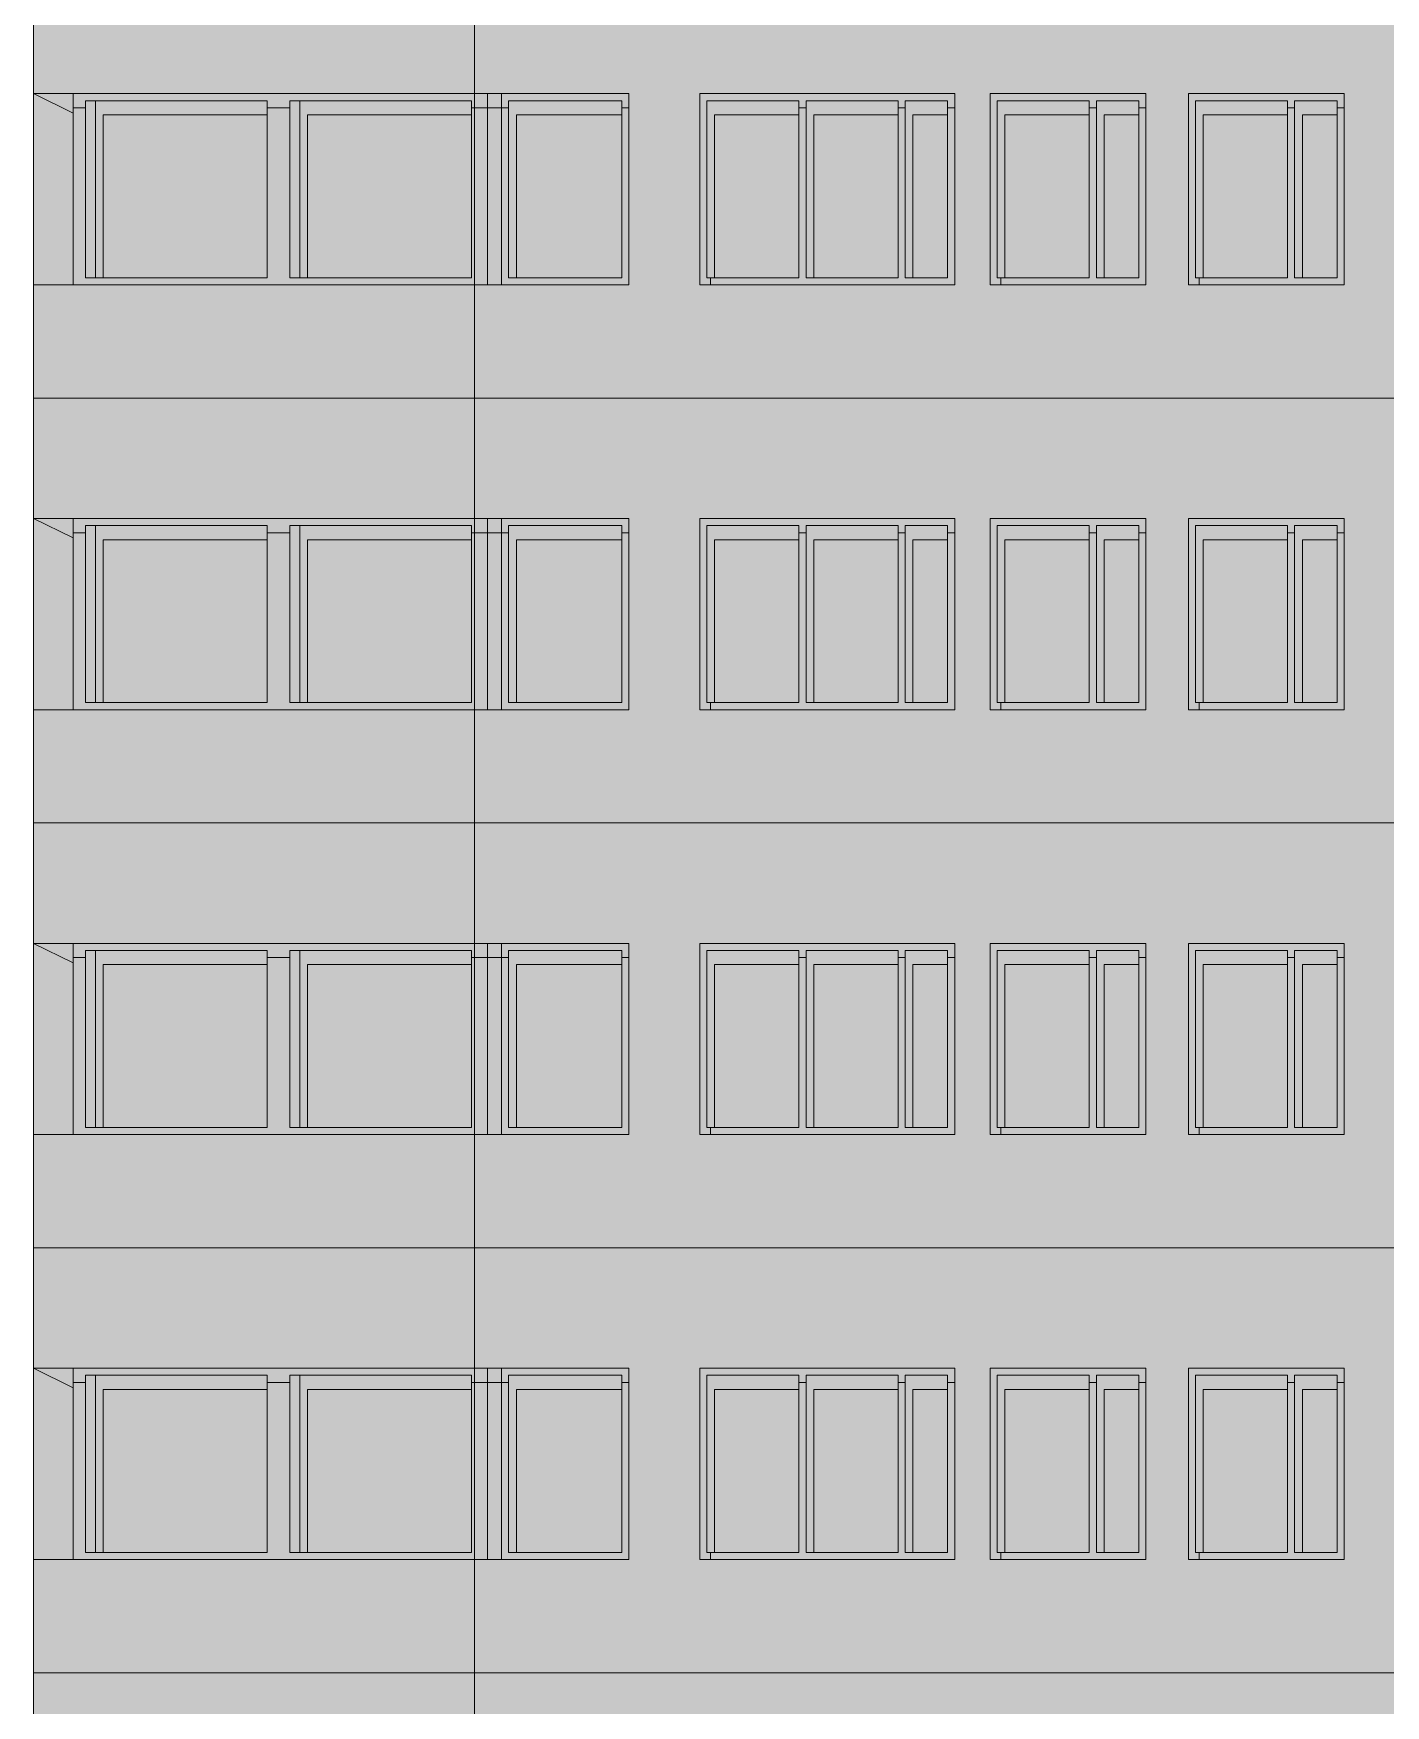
# Model space of a CAD drawing. Header units: millimetres. Extents: x 145836 to 266027, y 108786 to 206069.
# Drawn here: x 154510 to 159283, y 187283 to 193187 of the extents above; entities that cross this region are included whole.
import ezdxf

# ---------------------------------------------------------------- set-up
doc = ezdxf.new("R2010")
doc.units = ezdxf.units.MM
doc.layers.get('0').update_dxf_attribs({"color": 250})
doc.layers.add('hatch1', color=7, linetype='Continuous')

msp = doc.modelspace()

# ---------------------------------------------------------------- hatches: boundary and pattern name
at = {"lineweight": 13, "true_color": 0x787878}
for points in [[(154649.6, 192974), (154509.6, 192974), (154509.6, 192299), (154649.6, 192299)], [(154649.6, 191474), (154509.6, 191474), (154509.6, 190799), (154649.6, 190799)], [(154649.6, 189974), (154509.6, 189974), (154509.6, 189299), (154649.6, 189299)], [(154649.6, 188474), (154509.6, 188474), (154509.6, 187799), (154649.6, 187799)]]:
    msp.add_hatch(color=8, dxfattribs=at).paths.add_polyline_path(points)
at = {"lineweight": 13, "true_color": 0x5c5c5c}
for points in [[(154649.6, 192974), (154509.6, 192974), (154649.6, 192905.3)], [(154649.6, 191474), (154509.6, 191474), (154649.6, 191405.3)], [(154649.6, 189974), (154509.6, 189974), (154649.6, 189905.3)], [(154649.6, 188474), (154509.6, 188474), (154649.6, 188405.3)]]:
    msp.add_hatch(color=251, dxfattribs=at).paths.add_polyline_path(points)
at = {"lineweight": 13}
for color, points in [(253, [(154693.5, 192949), (155335.1, 192949), (155335.1, 192924), (155414.4, 192924), (155414.4, 192949), (156056, 192949), (156056, 192924), (156113, 192924), (156113, 192974), (154649.6, 192974), (154649.6, 192924), (154693.5, 192924)]), (255, [(154649.6, 192299), (156113, 192299), (156113, 192924), (156056, 192924), (156056, 192324), (155414.4, 192324), (155414.4, 192924), (155335.1, 192924), (155335.1, 192324), (154693.5, 192324), (154693.5, 192924), (154649.6, 192924)]), (253, [(154693.5, 191449), (155335.1, 191449), (155335.1, 191424), (155414.4, 191424), (155414.4, 191449), (156056, 191449), (156056, 191424), (156113, 191424), (156113, 191474), (154649.6, 191474), (154649.6, 191424), (154693.5, 191424)]), (255, [(154649.6, 190799), (156113, 190799), (156113, 191424), (156056, 191424), (156056, 190824), (155414.4, 190824), (155414.4, 191424), (155335.1, 191424), (155335.1, 190824), (154693.5, 190824), (154693.5, 191424), (154649.6, 191424)]), (253, [(154693.5, 189949), (155335.1, 189949), (155335.1, 189924), (155414.4, 189924), (155414.4, 189949), (156056, 189949), (156056, 189924), (156113, 189924), (156113, 189974), (154649.6, 189974), (154649.6, 189924), (154693.5, 189924)]), (255, [(154649.6, 189299), (156113, 189299), (156113, 189924), (156056, 189924), (156056, 189324), (155414.4, 189324), (155414.4, 189924), (155335.1, 189924), (155335.1, 189324), (154693.5, 189324), (154693.5, 189924), (154649.6, 189924)]), (253, [(154693.5, 188449), (155335.1, 188449), (155335.1, 188424), (155414.4, 188424), (155414.4, 188449), (156056, 188449), (156056, 188424), (156113, 188424), (156113, 188474), (154649.6, 188474), (154649.6, 188424), (154693.5, 188424)]), (255, [(154649.6, 187799), (156113, 187799), (156113, 188424), (156056, 188424), (156056, 187824), (155414.4, 187824), (155414.4, 188424), (155335.1, 188424), (155335.1, 187824), (154693.5, 187824), (154693.5, 188424), (154649.6, 188424)])]:
    msp.add_hatch(color=color, dxfattribs=at).paths.add_polyline_path(points)
at = {"lineweight": 13, "true_color": 0x787878}
h = msp.add_hatch(color=8, dxfattribs=at)
h.paths.add_polyline_path([(154728.9, 192949), (154693.5, 192949), (154693.5, 192324), (154728.9, 192324)])
h.paths.add_polyline_path([(155449.7, 192949), (155414.4, 192949), (155414.4, 192324), (155449.7, 192324)])
at = {"lineweight": 13, "true_color": 0x5c6d75}
for points in [[(155335.1, 192899), (155335.1, 192949), (154728.9, 192949), (154728.9, 192324), (154756.3, 192324), (154756.3, 192899)], [(155335.1, 191399), (155335.1, 191449), (154728.9, 191449), (154728.9, 190824), (154756.3, 190824), (154756.3, 191399)], [(155335.1, 189899), (155335.1, 189949), (154728.9, 189949), (154728.9, 189324), (154756.3, 189324), (154756.3, 189899)], [(155335.1, 188399), (155335.1, 188449), (154728.9, 188449), (154728.9, 187824), (154756.3, 187824), (154756.3, 188399)]]:
    msp.add_hatch(color=147, dxfattribs=at).paths.add_polyline_path(points)
h = msp.add_hatch(color=147, dxfattribs=at)
h.paths.add_polyline_path([(156587.1, 192899), (156587.1, 192949), (156187.1, 192949), (156187.1, 192324), (156214.5, 192324), (156214.5, 192899)])
h.paths.add_polyline_path([(156056, 192899), (156056, 192949), (155449.7, 192949), (155449.7, 192324), (155477.1, 192324), (155477.1, 192899)])
at = {"lineweight": 13}
h = msp.add_hatch(color=253, dxfattribs=at)
h.paths.add_polyline_path([(156113, 192974), (156113, 192924), (156162.1, 192924), (156162.1, 192974)])
h.paths.add_polyline_path([(156187.1, 192949), (156587.1, 192949), (156587.1, 192924), (156612.1, 192924), (156612.1, 192974), (156162.1, 192974), (156162.1, 192924), (156187.1, 192924)])
h = msp.add_hatch(color=255, dxfattribs=at)
h.paths.add_polyline_path([(156187.1, 192924), (156162.1, 192924), (156162.1, 192299), (156612.1, 192299), (156612.1, 192924), (156587.1, 192924), (156587.1, 192324), (156187.1, 192324)])
h.paths.add_polyline_path([(156162.1, 192924), (156113, 192924), (156113, 192299), (156162.1, 192299)])
h = msp.add_hatch(color=253, dxfattribs=at)
h.dxf.hatch_style = 1
h.paths.add_polyline_path([(157762.1, 192974), (156862.1, 192974), (156862.1, 192299), (156899.5, 192299), (156899.5, 192324), (156887.1, 192324), (156887.1, 192949), (157212.1, 192949), (157212.1, 192924), (157237.1, 192924), (157237.1, 192949), (157562.1, 192949), (157562.1, 192924), (157587.1, 192924), (157587.1, 192949), (157737.1, 192949), (157737.1, 192924), (157762.1, 192924)])
at = {"lineweight": 13, "true_color": 0x5c6d75}
h = msp.add_hatch(color=147, dxfattribs=at)
h.dxf.hatch_style = 1
h.paths.add_polyline_path([(157212.1, 192899), (157212.1, 192949), (156887.1, 192949), (156887.1, 192324), (156914.5, 192324), (156914.5, 192899)])
h.paths.add_polyline_path([(157562.1, 192899), (157562.1, 192949), (157237.1, 192949), (157237.1, 192324), (157264.5, 192324), (157264.5, 192899)])
h.paths.add_polyline_path([(157737.1, 192899), (157737.1, 192949), (157587.1, 192949), (157587.1, 192324), (157614.5, 192324), (157614.5, 192899)])
at = {"lineweight": 13}
h = msp.add_hatch(color=255, dxfattribs=at)
h.dxf.hatch_style = 1
h.paths.add_polyline_path([(157762.1, 192924), (157737.1, 192924), (157737.1, 192324), (157587.1, 192324), (157587.1, 192924), (157562.1, 192924), (157562.1, 192324), (157237.1, 192324), (157237.1, 192924), (157212.1, 192924), (157212.1, 192324), (156899.5, 192324), (156899.5, 192299), (157762.1, 192299)])
h = msp.add_hatch(color=253, dxfattribs=at)
h.paths.add_polyline_path([(157887.1, 192299), (157924.5, 192299), (157924.5, 192324), (157912.1, 192324), (157912.1, 192949), (158237.1, 192949), (158237.1, 192924), (158262.1, 192924), (158262.1, 192949), (158412.1, 192949), (158412.1, 192924), (158437.1, 192924), (158437.1, 192974), (157887.1, 192974)])
h.paths.add_polyline_path([(158587.1, 192299), (158624.5, 192299), (158624.5, 192324), (158612.1, 192324), (158612.1, 192949), (158937.1, 192949), (158937.1, 192924), (158962.1, 192924), (158962.1, 192949), (159112.1, 192949), (159112.1, 192924), (159137.1, 192924), (159137.1, 192974), (158587.1, 192974)])
at = {"lineweight": 13, "true_color": 0x5c6d75}
h = msp.add_hatch(color=147, dxfattribs=at)
h.paths.add_polyline_path([(157912.1, 192949), (157912.1, 192324), (157939.5, 192324), (157939.5, 192899), (158237.1, 192899), (158237.1, 192949)])
h.paths.add_polyline_path([(158262.1, 192949), (158262.1, 192324), (158289.5, 192324), (158289.5, 192899), (158412.1, 192899), (158412.1, 192949)])
at = {"lineweight": 13}
h = msp.add_hatch(color=255, dxfattribs=at)
h.paths.add_polyline_path([(158412.1, 192324), (158262.1, 192324), (158262.1, 192924), (158237.1, 192924), (158237.1, 192324), (157924.5, 192324), (157924.5, 192299), (158437.1, 192299), (158437.1, 192924), (158412.1, 192924)])
h.paths.add_polyline_path([(159137.1, 192924), (159112.1, 192924), (159112.1, 192324), (158962.1, 192324), (158962.1, 192924), (158937.1, 192924), (158937.1, 192324), (158624.5, 192324), (158624.5, 192299), (159137.1, 192299)])
at = {"lineweight": 13, "true_color": 0x5c6d75}
h = msp.add_hatch(color=147, dxfattribs=at)
h.paths.add_polyline_path([(158937.1, 192899), (158937.1, 192949), (158612.1, 192949), (158612.1, 192324), (158639.5, 192324), (158639.5, 192899)])
h.paths.add_polyline_path([(159112.1, 192899), (159112.1, 192949), (158962.1, 192949), (158962.1, 192324), (158989.5, 192324), (158989.5, 192899)])
at = {"lineweight": 13, "true_color": 0x70858f}
h = msp.add_hatch(color=8, dxfattribs=at)
h.paths.add_polyline_path([(154756.3, 192899), (154756.3, 192324), (155335.1, 192324), (155335.1, 192899)])
h.paths.add_polyline_path([(155477.1, 192324), (156056, 192324), (156056, 192899), (155477.1, 192899)])
for points in [[(156587.1, 192899), (156214.5, 192899), (156214.5, 192324), (156587.1, 192324)], [(156587.1, 191399), (156214.5, 191399), (156214.5, 190824), (156587.1, 190824)], [(156587.1, 189899), (156214.5, 189899), (156214.5, 189324), (156587.1, 189324)], [(156587.1, 188399), (156214.5, 188399), (156214.5, 187824), (156587.1, 187824)]]:
    msp.add_hatch(color=8, dxfattribs=at).paths.add_polyline_path(points)
h = msp.add_hatch(color=8, dxfattribs=at)
h.dxf.hatch_style = 1
h.paths.add_polyline_path([(157212.1, 192899), (156914.5, 192899), (156914.5, 192324), (157212.1, 192324)])
h.paths.add_polyline_path([(157264.5, 192324), (157562.1, 192324), (157562.1, 192899), (157264.5, 192899)])
h.paths.add_polyline_path([(157737.1, 192899), (157614.5, 192899), (157614.5, 192324), (157737.1, 192324)])
h = msp.add_hatch(color=8, dxfattribs=at)
h.paths.add_polyline_path([(158937.1, 192899), (158639.5, 192899), (158639.5, 192324), (158937.1, 192324)])
h.paths.add_polyline_path([(158989.5, 192324), (159112.1, 192324), (159112.1, 192899), (158989.5, 192899)])
h.paths.add_polyline_path([(158412.1, 192899), (158289.5, 192899), (158289.5, 192324), (158412.1, 192324)])
h.paths.add_polyline_path([(158237.1, 192899), (157939.5, 192899), (157939.5, 192324), (158237.1, 192324)])
at = {"lineweight": 13, "true_color": 0x787878}
h = msp.add_hatch(color=8, dxfattribs=at)
h.paths.add_polyline_path([(154728.9, 191449), (154693.5, 191449), (154693.5, 190824), (154728.9, 190824)])
h.paths.add_polyline_path([(155449.7, 191449), (155414.4, 191449), (155414.4, 190824), (155449.7, 190824)])
at = {"lineweight": 13, "true_color": 0x5c6d75}
h = msp.add_hatch(color=147, dxfattribs=at)
h.paths.add_polyline_path([(156587.1, 191399), (156587.1, 191449), (156187.1, 191449), (156187.1, 190824), (156214.5, 190824), (156214.5, 191399)])
h.paths.add_polyline_path([(156056, 191399), (156056, 191449), (155449.7, 191449), (155449.7, 190824), (155477.1, 190824), (155477.1, 191399)])
at = {"lineweight": 13}
h = msp.add_hatch(color=253, dxfattribs=at)
h.paths.add_polyline_path([(156113, 191474), (156113, 191424), (156162.1, 191424), (156162.1, 191474)])
h.paths.add_polyline_path([(156187.1, 191449), (156587.1, 191449), (156587.1, 191424), (156612.1, 191424), (156612.1, 191474), (156162.1, 191474), (156162.1, 191424), (156187.1, 191424)])
h = msp.add_hatch(color=253, dxfattribs=at)
h.dxf.hatch_style = 1
h.paths.add_polyline_path([(157762.1, 191474), (156862.1, 191474), (156862.1, 190799), (156899.5, 190799), (156899.5, 190824), (156887.1, 190824), (156887.1, 191449), (157212.1, 191449), (157212.1, 191424), (157237.1, 191424), (157237.1, 191449), (157562.1, 191449), (157562.1, 191424), (157587.1, 191424), (157587.1, 191449), (157737.1, 191449), (157737.1, 191424), (157762.1, 191424)])
at = {"lineweight": 13, "true_color": 0x5c6d75}
h = msp.add_hatch(color=147, dxfattribs=at)
h.dxf.hatch_style = 1
h.paths.add_polyline_path([(157212.1, 191399), (157212.1, 191449), (156887.1, 191449), (156887.1, 190824), (156914.5, 190824), (156914.5, 191399)])
h.paths.add_polyline_path([(157562.1, 191399), (157562.1, 191449), (157237.1, 191449), (157237.1, 190824), (157264.5, 190824), (157264.5, 191399)])
h.paths.add_polyline_path([(157737.1, 191399), (157737.1, 191449), (157587.1, 191449), (157587.1, 190824), (157614.5, 190824), (157614.5, 191399)])
at = {"lineweight": 13}
h = msp.add_hatch(color=253, dxfattribs=at)
h.paths.add_polyline_path([(157887.1, 190799), (157924.5, 190799), (157924.5, 190824), (157912.1, 190824), (157912.1, 191449), (158237.1, 191449), (158237.1, 191424), (158262.1, 191424), (158262.1, 191449), (158412.1, 191449), (158412.1, 191424), (158437.1, 191424), (158437.1, 191474), (157887.1, 191474)])
h.paths.add_polyline_path([(158587.1, 190799), (158624.5, 190799), (158624.5, 190824), (158612.1, 190824), (158612.1, 191449), (158937.1, 191449), (158937.1, 191424), (158962.1, 191424), (158962.1, 191449), (159112.1, 191449), (159112.1, 191424), (159137.1, 191424), (159137.1, 191474), (158587.1, 191474)])
at = {"lineweight": 13, "true_color": 0x5c6d75}
h = msp.add_hatch(color=147, dxfattribs=at)
h.paths.add_polyline_path([(157912.1, 191449), (157912.1, 190824), (157939.5, 190824), (157939.5, 191399), (158237.1, 191399), (158237.1, 191449)])
h.paths.add_polyline_path([(158262.1, 191449), (158262.1, 190824), (158289.5, 190824), (158289.5, 191399), (158412.1, 191399), (158412.1, 191449)])
h = msp.add_hatch(color=147, dxfattribs=at)
h.paths.add_polyline_path([(158937.1, 191399), (158937.1, 191449), (158612.1, 191449), (158612.1, 190824), (158639.5, 190824), (158639.5, 191399)])
h.paths.add_polyline_path([(159112.1, 191399), (159112.1, 191449), (158962.1, 191449), (158962.1, 190824), (158989.5, 190824), (158989.5, 191399)])
at = {"lineweight": 13, "true_color": 0x70858f}
h = msp.add_hatch(color=8, dxfattribs=at)
h.paths.add_polyline_path([(154756.3, 191399), (154756.3, 190824), (155335.1, 190824), (155335.1, 191399)])
h.paths.add_polyline_path([(155477.1, 190824), (156056, 190824), (156056, 191399), (155477.1, 191399)])
at = {"lineweight": 13}
h = msp.add_hatch(color=255, dxfattribs=at)
h.paths.add_polyline_path([(156187.1, 191424), (156162.1, 191424), (156162.1, 190799), (156612.1, 190799), (156612.1, 191424), (156587.1, 191424), (156587.1, 190824), (156187.1, 190824)])
h.paths.add_polyline_path([(156162.1, 191424), (156113, 191424), (156113, 190799), (156162.1, 190799)])
h = msp.add_hatch(color=255, dxfattribs=at)
h.dxf.hatch_style = 1
h.paths.add_polyline_path([(157762.1, 191424), (157737.1, 191424), (157737.1, 190824), (157587.1, 190824), (157587.1, 191424), (157562.1, 191424), (157562.1, 190824), (157237.1, 190824), (157237.1, 191424), (157212.1, 191424), (157212.1, 190824), (156899.5, 190824), (156899.5, 190799), (157762.1, 190799)])
at = {"lineweight": 13, "true_color": 0x70858f}
h = msp.add_hatch(color=8, dxfattribs=at)
h.dxf.hatch_style = 1
h.paths.add_polyline_path([(157212.1, 191399), (156914.5, 191399), (156914.5, 190824), (157212.1, 190824)])
h.paths.add_polyline_path([(157264.5, 190824), (157562.1, 190824), (157562.1, 191399), (157264.5, 191399)])
h.paths.add_polyline_path([(157737.1, 191399), (157614.5, 191399), (157614.5, 190824), (157737.1, 190824)])
at = {"lineweight": 13}
h = msp.add_hatch(color=255, dxfattribs=at)
h.paths.add_polyline_path([(158412.1, 190824), (158262.1, 190824), (158262.1, 191424), (158237.1, 191424), (158237.1, 190824), (157924.5, 190824), (157924.5, 190799), (158437.1, 190799), (158437.1, 191424), (158412.1, 191424)])
h.paths.add_polyline_path([(159137.1, 191424), (159112.1, 191424), (159112.1, 190824), (158962.1, 190824), (158962.1, 191424), (158937.1, 191424), (158937.1, 190824), (158624.5, 190824), (158624.5, 190799), (159137.1, 190799)])
at = {"lineweight": 13, "true_color": 0x70858f}
h = msp.add_hatch(color=8, dxfattribs=at)
h.paths.add_polyline_path([(158937.1, 191399), (158639.5, 191399), (158639.5, 190824), (158937.1, 190824)])
h.paths.add_polyline_path([(158989.5, 190824), (159112.1, 190824), (159112.1, 191399), (158989.5, 191399)])
h.paths.add_polyline_path([(158412.1, 191399), (158289.5, 191399), (158289.5, 190824), (158412.1, 190824)])
h.paths.add_polyline_path([(158237.1, 191399), (157939.5, 191399), (157939.5, 190824), (158237.1, 190824)])
at = {"lineweight": 13}
h = msp.add_hatch(color=253, dxfattribs=at)
h.paths.add_polyline_path([(156113, 189974), (156113, 189924), (156162.1, 189924), (156162.1, 189974)])
h.paths.add_polyline_path([(156187.1, 189949), (156587.1, 189949), (156587.1, 189924), (156612.1, 189924), (156612.1, 189974), (156162.1, 189974), (156162.1, 189924), (156187.1, 189924)])
h = msp.add_hatch(color=253, dxfattribs=at)
h.dxf.hatch_style = 1
h.paths.add_polyline_path([(157762.1, 189974), (156862.1, 189974), (156862.1, 189299), (156899.5, 189299), (156899.5, 189324), (156887.1, 189324), (156887.1, 189949), (157212.1, 189949), (157212.1, 189924), (157237.1, 189924), (157237.1, 189949), (157562.1, 189949), (157562.1, 189924), (157587.1, 189924), (157587.1, 189949), (157737.1, 189949), (157737.1, 189924), (157762.1, 189924)])
h = msp.add_hatch(color=253, dxfattribs=at)
h.paths.add_polyline_path([(157887.1, 189299), (157924.5, 189299), (157924.5, 189324), (157912.1, 189324), (157912.1, 189949), (158237.1, 189949), (158237.1, 189924), (158262.1, 189924), (158262.1, 189949), (158412.1, 189949), (158412.1, 189924), (158437.1, 189924), (158437.1, 189974), (157887.1, 189974)])
h.paths.add_polyline_path([(158587.1, 189299), (158624.5, 189299), (158624.5, 189324), (158612.1, 189324), (158612.1, 189949), (158937.1, 189949), (158937.1, 189924), (158962.1, 189924), (158962.1, 189949), (159112.1, 189949), (159112.1, 189924), (159137.1, 189924), (159137.1, 189974), (158587.1, 189974)])
at = {"lineweight": 13, "true_color": 0x787878}
h = msp.add_hatch(color=8, dxfattribs=at)
h.paths.add_polyline_path([(154728.9, 189949), (154693.5, 189949), (154693.5, 189324), (154728.9, 189324)])
h.paths.add_polyline_path([(155449.7, 189949), (155414.4, 189949), (155414.4, 189324), (155449.7, 189324)])
at = {"lineweight": 13, "true_color": 0x5c6d75}
h = msp.add_hatch(color=147, dxfattribs=at)
h.paths.add_polyline_path([(156587.1, 189899), (156587.1, 189949), (156187.1, 189949), (156187.1, 189324), (156214.5, 189324), (156214.5, 189899)])
h.paths.add_polyline_path([(156056, 189899), (156056, 189949), (155449.7, 189949), (155449.7, 189324), (155477.1, 189324), (155477.1, 189899)])
at = {"lineweight": 13}
h = msp.add_hatch(color=255, dxfattribs=at)
h.paths.add_polyline_path([(156187.1, 189924), (156162.1, 189924), (156162.1, 189299), (156612.1, 189299), (156612.1, 189924), (156587.1, 189924), (156587.1, 189324), (156187.1, 189324)])
h.paths.add_polyline_path([(156162.1, 189924), (156113, 189924), (156113, 189299), (156162.1, 189299)])
at = {"lineweight": 13, "true_color": 0x5c6d75}
h = msp.add_hatch(color=147, dxfattribs=at)
h.dxf.hatch_style = 1
h.paths.add_polyline_path([(157212.1, 189899), (157212.1, 189949), (156887.1, 189949), (156887.1, 189324), (156914.5, 189324), (156914.5, 189899)])
h.paths.add_polyline_path([(157562.1, 189899), (157562.1, 189949), (157237.1, 189949), (157237.1, 189324), (157264.5, 189324), (157264.5, 189899)])
h.paths.add_polyline_path([(157737.1, 189899), (157737.1, 189949), (157587.1, 189949), (157587.1, 189324), (157614.5, 189324), (157614.5, 189899)])
at = {"lineweight": 13}
h = msp.add_hatch(color=255, dxfattribs=at)
h.dxf.hatch_style = 1
h.paths.add_polyline_path([(157762.1, 189924), (157737.1, 189924), (157737.1, 189324), (157587.1, 189324), (157587.1, 189924), (157562.1, 189924), (157562.1, 189324), (157237.1, 189324), (157237.1, 189924), (157212.1, 189924), (157212.1, 189324), (156899.5, 189324), (156899.5, 189299), (157762.1, 189299)])
at = {"lineweight": 13, "true_color": 0x5c6d75}
h = msp.add_hatch(color=147, dxfattribs=at)
h.paths.add_polyline_path([(157912.1, 189949), (157912.1, 189324), (157939.5, 189324), (157939.5, 189899), (158237.1, 189899), (158237.1, 189949)])
h.paths.add_polyline_path([(158262.1, 189949), (158262.1, 189324), (158289.5, 189324), (158289.5, 189899), (158412.1, 189899), (158412.1, 189949)])
at = {"lineweight": 13}
h = msp.add_hatch(color=255, dxfattribs=at)
h.paths.add_polyline_path([(158412.1, 189324), (158262.1, 189324), (158262.1, 189924), (158237.1, 189924), (158237.1, 189324), (157924.5, 189324), (157924.5, 189299), (158437.1, 189299), (158437.1, 189924), (158412.1, 189924)])
h.paths.add_polyline_path([(159137.1, 189924), (159112.1, 189924), (159112.1, 189324), (158962.1, 189324), (158962.1, 189924), (158937.1, 189924), (158937.1, 189324), (158624.5, 189324), (158624.5, 189299), (159137.1, 189299)])
at = {"lineweight": 13, "true_color": 0x5c6d75}
h = msp.add_hatch(color=147, dxfattribs=at)
h.paths.add_polyline_path([(158937.1, 189899), (158937.1, 189949), (158612.1, 189949), (158612.1, 189324), (158639.5, 189324), (158639.5, 189899)])
h.paths.add_polyline_path([(159112.1, 189899), (159112.1, 189949), (158962.1, 189949), (158962.1, 189324), (158989.5, 189324), (158989.5, 189899)])
at = {"lineweight": 13, "true_color": 0x70858f}
h = msp.add_hatch(color=8, dxfattribs=at)
h.paths.add_polyline_path([(154756.3, 189899), (154756.3, 189324), (155335.1, 189324), (155335.1, 189899)])
h.paths.add_polyline_path([(155477.1, 189324), (156056, 189324), (156056, 189899), (155477.1, 189899)])
h = msp.add_hatch(color=8, dxfattribs=at)
h.dxf.hatch_style = 1
h.paths.add_polyline_path([(157212.1, 189899), (156914.5, 189899), (156914.5, 189324), (157212.1, 189324)])
h.paths.add_polyline_path([(157264.5, 189324), (157562.1, 189324), (157562.1, 189899), (157264.5, 189899)])
h.paths.add_polyline_path([(157737.1, 189899), (157614.5, 189899), (157614.5, 189324), (157737.1, 189324)])
h = msp.add_hatch(color=8, dxfattribs=at)
h.paths.add_polyline_path([(158937.1, 189899), (158639.5, 189899), (158639.5, 189324), (158937.1, 189324)])
h.paths.add_polyline_path([(158989.5, 189324), (159112.1, 189324), (159112.1, 189899), (158989.5, 189899)])
h.paths.add_polyline_path([(158412.1, 189899), (158289.5, 189899), (158289.5, 189324), (158412.1, 189324)])
h.paths.add_polyline_path([(158237.1, 189899), (157939.5, 189899), (157939.5, 189324), (158237.1, 189324)])
at = {"lineweight": 13, "true_color": 0x787878}
h = msp.add_hatch(color=8, dxfattribs=at)
h.paths.add_polyline_path([(154728.9, 188449), (154693.5, 188449), (154693.5, 187824), (154728.9, 187824)])
h.paths.add_polyline_path([(155449.7, 188449), (155414.4, 188449), (155414.4, 187824), (155449.7, 187824)])
at = {"lineweight": 13, "true_color": 0x5c6d75}
h = msp.add_hatch(color=147, dxfattribs=at)
h.paths.add_polyline_path([(156587.1, 188399), (156587.1, 188449), (156187.1, 188449), (156187.1, 187824), (156214.5, 187824), (156214.5, 188399)])
h.paths.add_polyline_path([(156056, 188399), (156056, 188449), (155449.7, 188449), (155449.7, 187824), (155477.1, 187824), (155477.1, 188399)])
at = {"lineweight": 13}
h = msp.add_hatch(color=253, dxfattribs=at)
h.paths.add_polyline_path([(156113, 188474), (156113, 188424), (156162.1, 188424), (156162.1, 188474)])
h.paths.add_polyline_path([(156187.1, 188449), (156587.1, 188449), (156587.1, 188424), (156612.1, 188424), (156612.1, 188474), (156162.1, 188474), (156162.1, 188424), (156187.1, 188424)])
h = msp.add_hatch(color=253, dxfattribs=at)
h.dxf.hatch_style = 1
h.paths.add_polyline_path([(157762.1, 188474), (156862.1, 188474), (156862.1, 187799), (156899.5, 187799), (156899.5, 187824), (156887.1, 187824), (156887.1, 188449), (157212.1, 188449), (157212.1, 188424), (157237.1, 188424), (157237.1, 188449), (157562.1, 188449), (157562.1, 188424), (157587.1, 188424), (157587.1, 188449), (157737.1, 188449), (157737.1, 188424), (157762.1, 188424)])
at = {"lineweight": 13, "true_color": 0x5c6d75}
h = msp.add_hatch(color=147, dxfattribs=at)
h.dxf.hatch_style = 1
h.paths.add_polyline_path([(157212.1, 188399), (157212.1, 188449), (156887.1, 188449), (156887.1, 187824), (156914.5, 187824), (156914.5, 188399)])
h.paths.add_polyline_path([(157562.1, 188399), (157562.1, 188449), (157237.1, 188449), (157237.1, 187824), (157264.5, 187824), (157264.5, 188399)])
h.paths.add_polyline_path([(157737.1, 188399), (157737.1, 188449), (157587.1, 188449), (157587.1, 187824), (157614.5, 187824), (157614.5, 188399)])
at = {"lineweight": 13}
h = msp.add_hatch(color=253, dxfattribs=at)
h.paths.add_polyline_path([(157887.1, 187799), (157924.5, 187799), (157924.5, 187824), (157912.1, 187824), (157912.1, 188449), (158237.1, 188449), (158237.1, 188424), (158262.1, 188424), (158262.1, 188449), (158412.1, 188449), (158412.1, 188424), (158437.1, 188424), (158437.1, 188474), (157887.1, 188474)])
h.paths.add_polyline_path([(158587.1, 187799), (158624.5, 187799), (158624.5, 187824), (158612.1, 187824), (158612.1, 188449), (158937.1, 188449), (158937.1, 188424), (158962.1, 188424), (158962.1, 188449), (159112.1, 188449), (159112.1, 188424), (159137.1, 188424), (159137.1, 188474), (158587.1, 188474)])
at = {"lineweight": 13, "true_color": 0x5c6d75}
h = msp.add_hatch(color=147, dxfattribs=at)
h.paths.add_polyline_path([(157912.1, 188449), (157912.1, 187824), (157939.5, 187824), (157939.5, 188399), (158237.1, 188399), (158237.1, 188449)])
h.paths.add_polyline_path([(158262.1, 188449), (158262.1, 187824), (158289.5, 187824), (158289.5, 188399), (158412.1, 188399), (158412.1, 188449)])
h = msp.add_hatch(color=147, dxfattribs=at)
h.paths.add_polyline_path([(158937.1, 188399), (158937.1, 188449), (158612.1, 188449), (158612.1, 187824), (158639.5, 187824), (158639.5, 188399)])
h.paths.add_polyline_path([(159112.1, 188399), (159112.1, 188449), (158962.1, 188449), (158962.1, 187824), (158989.5, 187824), (158989.5, 188399)])
at = {"lineweight": 13, "true_color": 0x70858f}
h = msp.add_hatch(color=8, dxfattribs=at)
h.paths.add_polyline_path([(154756.3, 188399), (154756.3, 187824), (155335.1, 187824), (155335.1, 188399)])
h.paths.add_polyline_path([(155477.1, 187824), (156056, 187824), (156056, 188399), (155477.1, 188399)])
at = {"lineweight": 13}
h = msp.add_hatch(color=255, dxfattribs=at)
h.paths.add_polyline_path([(156187.1, 188424), (156162.1, 188424), (156162.1, 187799), (156612.1, 187799), (156612.1, 188424), (156587.1, 188424), (156587.1, 187824), (156187.1, 187824)])
h.paths.add_polyline_path([(156162.1, 188424), (156113, 188424), (156113, 187799), (156162.1, 187799)])
h = msp.add_hatch(color=255, dxfattribs=at)
h.dxf.hatch_style = 1
h.paths.add_polyline_path([(157762.1, 188424), (157737.1, 188424), (157737.1, 187824), (157587.1, 187824), (157587.1, 188424), (157562.1, 188424), (157562.1, 187824), (157237.1, 187824), (157237.1, 188424), (157212.1, 188424), (157212.1, 187824), (156899.5, 187824), (156899.5, 187799), (157762.1, 187799)])
at = {"lineweight": 13, "true_color": 0x70858f}
h = msp.add_hatch(color=8, dxfattribs=at)
h.dxf.hatch_style = 1
h.paths.add_polyline_path([(157212.1, 188399), (156914.5, 188399), (156914.5, 187824), (157212.1, 187824)])
h.paths.add_polyline_path([(157264.5, 187824), (157562.1, 187824), (157562.1, 188399), (157264.5, 188399)])
h.paths.add_polyline_path([(157737.1, 188399), (157614.5, 188399), (157614.5, 187824), (157737.1, 187824)])
at = {"lineweight": 13}
h = msp.add_hatch(color=255, dxfattribs=at)
h.paths.add_polyline_path([(158412.1, 187824), (158262.1, 187824), (158262.1, 188424), (158237.1, 188424), (158237.1, 187824), (157924.5, 187824), (157924.5, 187799), (158437.1, 187799), (158437.1, 188424), (158412.1, 188424)])
h.paths.add_polyline_path([(159137.1, 188424), (159112.1, 188424), (159112.1, 187824), (158962.1, 187824), (158962.1, 188424), (158937.1, 188424), (158937.1, 187824), (158624.5, 187824), (158624.5, 187799), (159137.1, 187799)])
at = {"lineweight": 13, "true_color": 0x70858f}
h = msp.add_hatch(color=8, dxfattribs=at)
h.paths.add_polyline_path([(158937.1, 188399), (158639.5, 188399), (158639.5, 187824), (158937.1, 187824)])
h.paths.add_polyline_path([(158989.5, 187824), (159112.1, 187824), (159112.1, 188399), (158989.5, 188399)])
h.paths.add_polyline_path([(158412.1, 188399), (158289.5, 188399), (158289.5, 187824), (158412.1, 187824)])
h.paths.add_polyline_path([(158237.1, 188399), (157939.5, 188399), (157939.5, 187824), (158237.1, 187824)])
at = {"layer": 'hatch1', "lineweight": 13, "true_color": 0xf6eec1}
h = msp.add_hatch(color=254, dxfattribs=at)
h.paths.add_polyline_path([(154509.6, 196399), (154509.6, 195974), (156067.2, 195974), (156067.2, 196399)])
h.paths.add_polyline_path([(154509.6, 195299), (154509.6, 194899), (156067.2, 194899), (156067.2, 195299)])
h.paths.add_polyline_path([(154509.6, 193399), (154509.6, 192974), (156067.2, 192974), (156067.2, 193399)])
at = {"layer": 'hatch1', "lineweight": 13, "true_color": 0xf1e5a2}
h = msp.add_hatch(color=41, dxfattribs=at)
h.dxf.hatch_style = 1
h.paths.add_polyline_path([(156067.2, 193399), (156067.2, 192974), (156612.1, 192974), (156612.1, 192299), (156067.2, 192299), (156067.2, 191899), (159552.1, 191899), (159552.1, 193399)])
h.paths.add_polyline_path([(157762.1, 192974), (157762.1, 192299), (156862.1, 192299), (156862.1, 192974)], flags=16)
h.paths.add_polyline_path([(157562.1, 192949), (157737.1, 192949), (157737.1, 192324), (157587.1, 192324), (157237.1, 192324), (156887.1, 192324), (156887.1, 192949), (157212.1, 192949)], flags=0)
h.paths.add_polyline_path([(157887.1, 192974), (158437.1, 192974), (158437.1, 192299), (157887.1, 192299)], flags=16)
h.paths.add_polyline_path([(157912.1, 192949), (158237.1, 192949), (158412.1, 192949), (158412.1, 192324), (158262.1, 192324), (157912.1, 192324)], flags=0)
h.paths.add_polyline_path([(158587.1, 192974), (159137.1, 192974), (159137.1, 192299), (158587.1, 192299)], flags=16)
h.paths.add_polyline_path([(158612.1, 192949), (158937.1, 192949), (159112.1, 192949), (159112.1, 192324), (158962.1, 192324), (158612.1, 192324)], flags=0)
at = {"layer": 'hatch1', "lineweight": 13, "true_color": 0xf6eec1}
h = msp.add_hatch(color=254, dxfattribs=at)
h.dxf.hatch_style = 1
h.paths.add_polyline_path([(154509.6, 192299), (154509.6, 191899), (156067.2, 191899), (156067.2, 192299)])
h.paths.add_polyline_path([(154509.6, 191899), (154509.6, 191474), (156067.2, 191474), (156067.2, 191899)])
at = {"layer": 'hatch1', "lineweight": 13, "true_color": 0xf1e5a2}
h = msp.add_hatch(color=41, dxfattribs=at)
h.dxf.hatch_style = 1
h.paths.add_polyline_path([(156067.2, 191899), (156067.2, 191474), (156612.1, 191474), (156612.1, 190799), (156067.2, 190799), (156067.2, 190399), (159552.1, 190399), (159552.1, 191899)])
h.paths.add_polyline_path([(157762.1, 191474), (157762.1, 190799), (156862.1, 190799), (156862.1, 191474)], flags=16)
h.paths.add_polyline_path([(157737.1, 191449), (157737.1, 190824), (157587.1, 190824), (157237.1, 190824), (156887.1, 190824), (156887.1, 191449), (157212.1, 191449), (157562.1, 191449)], flags=0)
h.paths.add_polyline_path([(157887.1, 191474), (158437.1, 191474), (158437.1, 190799), (157887.1, 190799)], flags=16)
h.paths.add_polyline_path([(157912.1, 191449), (158237.1, 191449), (158412.1, 191449), (158412.1, 190824), (158262.1, 190824), (157912.1, 190824)], flags=0)
h.paths.add_polyline_path([(158587.1, 191474), (159137.1, 191474), (159137.1, 190799), (158587.1, 190799)], flags=16)
h.paths.add_polyline_path([(158612.1, 191449), (158937.1, 191449), (159112.1, 191449), (159112.1, 190824), (158962.1, 190824), (158612.1, 190824)], flags=0)
at = {"layer": 'hatch1', "lineweight": 13, "true_color": 0xf6eec1}
h = msp.add_hatch(color=254, dxfattribs=at)
h.dxf.hatch_style = 1
h.paths.add_polyline_path([(154509.6, 190799), (154509.6, 190399), (156067.2, 190399), (156067.2, 190799)])
h.paths.add_polyline_path([(154509.6, 190399), (154509.6, 189974), (156067.2, 189974), (156067.2, 190399)])
at = {"layer": 'hatch1', "lineweight": 13, "true_color": 0xf1e5a2}
h = msp.add_hatch(color=41, dxfattribs=at)
h.dxf.hatch_style = 1
h.paths.add_polyline_path([(156067.2, 190399), (156067.2, 189974), (156612.1, 189974), (156612.1, 189299), (156067.2, 189299), (156067.2, 188899), (159552.1, 188899), (159552.1, 190399)])
h.paths.add_polyline_path([(157762.1, 189974), (157762.1, 189299), (156862.1, 189299), (156862.1, 189974)], flags=16)
h.paths.add_polyline_path([(157737.1, 189949), (157737.1, 189324), (157587.1, 189324), (157237.1, 189324), (156887.1, 189324), (156887.1, 189949), (157212.1, 189949), (157562.1, 189949)], flags=0)
h.paths.add_polyline_path([(157887.1, 189974), (158437.1, 189974), (158437.1, 189299), (157887.1, 189299)], flags=16)
h.paths.add_polyline_path([(157912.1, 189949), (158237.1, 189949), (158412.1, 189949), (158412.1, 189324), (158262.1, 189324), (157912.1, 189324)], flags=0)
h.paths.add_polyline_path([(158587.1, 189974), (159137.1, 189974), (159137.1, 189299), (158587.1, 189299)], flags=16)
h.paths.add_polyline_path([(158612.1, 189949), (158937.1, 189949), (159112.1, 189949), (159112.1, 189324), (158962.1, 189324), (158612.1, 189324)], flags=0)
at = {"layer": 'hatch1', "lineweight": 13, "true_color": 0xf6eec1}
h = msp.add_hatch(color=254, dxfattribs=at)
h.dxf.hatch_style = 1
h.paths.add_polyline_path([(156067.2, 188899), (156067.2, 189299), (154509.6, 189299), (154509.6, 188899)])
h.paths.add_polyline_path([(154509.6, 188899), (154509.6, 188474), (156067.2, 188474), (156067.2, 188899)])
at = {"layer": 'hatch1', "lineweight": 13, "true_color": 0xf1e5a2}
h = msp.add_hatch(color=41, dxfattribs=at)
h.dxf.hatch_style = 1
h.paths.add_polyline_path([(156067.2, 188899), (156067.2, 188474), (156612.1, 188474), (156612.1, 187799), (156067.2, 187799), (156067.2, 187399), (159552.1, 187399), (159552.1, 188899)])
h.paths.add_polyline_path([(157887.1, 188474), (158437.1, 188474), (158437.1, 187799), (157887.1, 187799)], flags=16)
h.paths.add_polyline_path([(157912.1, 188449), (158237.1, 188449), (158412.1, 188449), (158412.1, 187824), (158262.1, 187824), (157912.1, 187824)], flags=0)
h.paths.add_polyline_path([(157762.1, 188474), (157762.1, 187799), (156862.1, 187799), (156862.1, 188474)], flags=16)
h.paths.add_polyline_path([(157737.1, 188449), (157737.1, 187824), (157587.1, 187824), (157237.1, 187824), (156887.1, 187824), (156887.1, 188449), (157212.1, 188449), (157562.1, 188449)], flags=0)
h.paths.add_polyline_path([(158587.1, 188474), (159137.1, 188474), (159137.1, 187799), (158587.1, 187799)], flags=16)
h.paths.add_polyline_path([(158612.1, 188449), (158937.1, 188449), (159112.1, 188449), (159112.1, 187824), (158962.1, 187824), (158612.1, 187824)], flags=0)
at = {"layer": 'hatch1', "lineweight": 13, "true_color": 0xf6eec1}
h = msp.add_hatch(color=254, dxfattribs=at)
h.dxf.hatch_style = 1
h.paths.add_polyline_path([(154509.6, 187799), (154509.6, 187399), (156067.2, 187399), (156067.2, 187799)])
h.paths.add_polyline_path([(154509.6, 187399), (154509.6, 186974), (156067.2, 186974), (156067.2, 187399)])
h.paths.add_polyline_path([(156067.2, 185899), (156067.2, 186299), (154509.6, 186299), (154509.6, 185899)])
h.paths.add_polyline_path([(154509.6, 185899), (154509.6, 185474), (156067.2, 185474), (156067.2, 185899)])
at = {"layer": 'hatch1', "lineweight": 13, "true_color": 0xf1e5a2}
h = msp.add_hatch(color=41, dxfattribs=at)
h.dxf.hatch_style = 1
h.paths.add_polyline_path([(156067.2, 187399), (156067.2, 186974), (156612.1, 186974), (156612.1, 186299), (156067.2, 186299), (156067.2, 185899), (159552.1, 185899), (159552.1, 187399)])
h.paths.add_polyline_path([(157887.1, 186974), (158437.1, 186974), (158437.1, 186299), (157887.1, 186299)], flags=16)
h.paths.add_polyline_path([(157912.1, 186949), (158237.1, 186949), (158412.1, 186949), (158412.1, 186324), (158262.1, 186324), (157912.1, 186324)], flags=0)
h.paths.add_polyline_path([(157762.1, 186974), (157762.1, 186299), (156862.1, 186299), (156862.1, 186974)], flags=16)
h.paths.add_polyline_path([(157737.1, 186949), (157737.1, 186324), (157587.1, 186324), (157237.1, 186324), (156887.1, 186324), (156887.1, 186949), (157212.1, 186949), (157562.1, 186949)], flags=0)
h.paths.add_polyline_path([(158587.1, 186974), (159137.1, 186974), (159137.1, 186299), (158587.1, 186299)], flags=16)
h.paths.add_polyline_path([(158612.1, 186949), (158937.1, 186949), (159112.1, 186949), (159112.1, 186324), (158962.1, 186324), (158612.1, 186324)], flags=0)

# ---------------------------------------------------------------- linework, layer by layer
at = {"lineweight": 20}
for p, q in [((154509.6, 168449), (154509.6, 201249)), ((156067.2, 167324), (156067.2, 201249)), ((156612.1, 192974), (154509.6, 192974)), ((156612.1, 192974), (154509.6, 192974)), ((154649.6, 192299), (154649.6, 192974)), ((155335.1, 192949), (154693.5, 192949)), ((154693.5, 192324), (154693.5, 192949)), ((154728.9, 192324), (154728.9, 192949)), ((155335.1, 192324), (155335.1, 192949)), ((156056, 192949), (155414.4, 192949)), ((155414.4, 192324), (155414.4, 192949)), ((155449.7, 192324), (155449.7, 192949)), ((156056, 192324), (156056, 192949)), ((156113, 192299), (156113, 192974)), ((156162.1, 192299), (156162.1, 192974)), ((156587.1, 192949), (156187.1, 192949)), ((156187.1, 192949), (156187.1, 192324)), ((156587.1, 192324), (156587.1, 192949)), ((156612.1, 192299), (156612.1, 192974)), ((156862.1, 192299), (156862.1, 192974)), ((157762.1, 192974), (156862.1, 192974)), ((157212.1, 192949), (156887.1, 192949)), ((156887.1, 192949), (156887.1, 192324)), ((157212.1, 192324), (157212.1, 192949)), ((157562.1, 192949), (157237.1, 192949)), ((157562.1, 192949), (157237.1, 192949)), ((157237.1, 192949), (157237.1, 192324)), ((157562.1, 192324), (157562.1, 192949)), ((157737.1, 192949), (157587.1, 192949)), ((157737.1, 192949), (157587.1, 192949)), ((157587.1, 192949), (157587.1, 192324)), ((157737.1, 192324), (157737.1, 192949)), ((157762.1, 192299), (157762.1, 192974)), ((157887.1, 192974), (158437.1, 192974)), ((157887.1, 192299), (157887.1, 192974)), ((158237.1, 192949), (157912.1, 192949)), ((158237.1, 192949), (157912.1, 192949)), ((157912.1, 192949), (157912.1, 192324)), ((158237.1, 192324), (158237.1, 192949)), ((158412.1, 192949), (158262.1, 192949)), ((158262.1, 192949), (158262.1, 192324)), ((158412.1, 192324), (158412.1, 192949)), ((158437.1, 192299), (158437.1, 192974)), ((158587.1, 192974), (159137.1, 192974)), ((158587.1, 192299), (158587.1, 192974)), ((158937.1, 192949), (158612.1, 192949)), ((158937.1, 192949), (158612.1, 192949)), ((158612.1, 192949), (158612.1, 192324)), ((158937.1, 192324), (158937.1, 192949)), ((159112.1, 192949), (158962.1, 192949)), ((158962.1, 192949), (158962.1, 192324)), ((159112.1, 192324), (159112.1, 192949)), ((159137.1, 192299), (159137.1, 192974)), ((156612.1, 192299), (154509.6, 192299)), ((156612.1, 192299), (154509.6, 192299)), ((155335.1, 192324), (154693.5, 192324)), ((156056, 192324), (155414.4, 192324)), ((156587.1, 192324), (156187.1, 192324)), ((157762.1, 192299), (156862.1, 192299)), ((157212.1, 192324), (156887.1, 192324)), ((157562.1, 192324), (157237.1, 192324)), ((157737.1, 192324), (157587.1, 192324)), ((157887.1, 192299), (158437.1, 192299)), ((158237.1, 192324), (157912.1, 192324)), ((158412.1, 192324), (158262.1, 192324)), ((158587.1, 192299), (159137.1, 192299)), ((158937.1, 192324), (158612.1, 192324)), ((159112.1, 192324), (158962.1, 192324)), ((168239.6, 191899), (154509.6, 191899)), ((156612.1, 191474), (154509.6, 191474)), ((156612.1, 191474), (154509.6, 191474)), ((154649.6, 190799), (154649.6, 191474)), ((155335.1, 191449), (154693.5, 191449)), ((154693.5, 190824), (154693.5, 191449)), ((154728.9, 190824), (154728.9, 191449)), ((155335.1, 190824), (155335.1, 191449)), ((156056, 191449), (155414.4, 191449)), ((155414.4, 190824), (155414.4, 191449)), ((155449.7, 190824), (155449.7, 191449)), ((156056, 190824), (156056, 191449)), ((156113, 190799), (156113, 191474)), ((156162.1, 190799), (156162.1, 191474)), ((156587.1, 191449), (156187.1, 191449)), ((156187.1, 191449), (156187.1, 190824)), ((156587.1, 190824), (156587.1, 191449)), ((156612.1, 190799), (156612.1, 191474)), ((156862.1, 190799), (156862.1, 191474)), ((157762.1, 191474), (156862.1, 191474)), ((157212.1, 191449), (156887.1, 191449)), ((156887.1, 191449), (156887.1, 190824)), ((157212.1, 190824), (157212.1, 191449)), ((157562.1, 191449), (157237.1, 191449)), ((157562.1, 191449), (157237.1, 191449)), ((157237.1, 191449), (157237.1, 190824)), ((157562.1, 190824), (157562.1, 191449)), ((157737.1, 191449), (157587.1, 191449)), ((157737.1, 191449), (157587.1, 191449)), ((157587.1, 191449), (157587.1, 190824)), ((157737.1, 190824), (157737.1, 191449)), ((157762.1, 190799), (157762.1, 191474)), ((157887.1, 191474), (158437.1, 191474)), ((157887.1, 190799), (157887.1, 191474)), ((158237.1, 191449), (157912.1, 191449)), ((158237.1, 191449), (157912.1, 191449)), ((157912.1, 191449), (157912.1, 190824)), ((158237.1, 190824), (158237.1, 191449)), ((158412.1, 191449), (158262.1, 191449)), ((158262.1, 191449), (158262.1, 190824)), ((158412.1, 190824), (158412.1, 191449)), ((158437.1, 190799), (158437.1, 191474)), ((158587.1, 191474), (159137.1, 191474)), ((158587.1, 190799), (158587.1, 191474)), ((158937.1, 191449), (158612.1, 191449)), ((158937.1, 191449), (158612.1, 191449)), ((158612.1, 191449), (158612.1, 190824)), ((158937.1, 190824), (158937.1, 191449)), ((159112.1, 191449), (158962.1, 191449)), ((158962.1, 191449), (158962.1, 190824)), ((159112.1, 190824), (159112.1, 191449)), ((159137.1, 190799), (159137.1, 191474)), ((156612.1, 190799), (154509.6, 190799)), ((156612.1, 190799), (154509.6, 190799)), ((155335.1, 190824), (154693.5, 190824)), ((156056, 190824), (155414.4, 190824)), ((156587.1, 190824), (156187.1, 190824)), ((157762.1, 190799), (156862.1, 190799)), ((157212.1, 190824), (156887.1, 190824)), ((157562.1, 190824), (157237.1, 190824)), ((157737.1, 190824), (157587.1, 190824)), ((157887.1, 190799), (158437.1, 190799)), ((158237.1, 190824), (157912.1, 190824)), ((158412.1, 190824), (158262.1, 190824)), ((158587.1, 190799), (159137.1, 190799)), ((158937.1, 190824), (158612.1, 190824)), ((159112.1, 190824), (158962.1, 190824)), ((168239.6, 190399), (154509.6, 190399)), ((156612.1, 189974), (154509.6, 189974)), ((156612.1, 189974), (154509.6, 189974)), ((154649.6, 189299), (154649.6, 189974)), ((156113, 189299), (156113, 189974)), ((156162.1, 189299), (156162.1, 189974)), ((156612.1, 189299), (156612.1, 189974)), ((156862.1, 189299), (156862.1, 189974)), ((157762.1, 189974), (156862.1, 189974)), ((157762.1, 189299), (157762.1, 189974)), ((157887.1, 189974), (158437.1, 189974)), ((157887.1, 189299), (157887.1, 189974)), ((158437.1, 189299), (158437.1, 189974)), ((158587.1, 189974), (159137.1, 189974)), ((158587.1, 189299), (158587.1, 189974)), ((159137.1, 189299), (159137.1, 189974)), ((155335.1, 189949), (154693.5, 189949)), ((154693.5, 189324), (154693.5, 189949)), ((154728.9, 189324), (154728.9, 189949)), ((155335.1, 189324), (155335.1, 189949)), ((156056, 189949), (155414.4, 189949)), ((155414.4, 189324), (155414.4, 189949)), ((155449.7, 189324), (155449.7, 189949)), ((156056, 189324), (156056, 189949)), ((156587.1, 189949), (156187.1, 189949)), ((156187.1, 189949), (156187.1, 189324)), ((156587.1, 189324), (156587.1, 189949)), ((157212.1, 189949), (156887.1, 189949)), ((156887.1, 189949), (156887.1, 189324)), ((157212.1, 189324), (157212.1, 189949)), ((157562.1, 189949), (157237.1, 189949)), ((157562.1, 189949), (157237.1, 189949)), ((157237.1, 189949), (157237.1, 189324)), ((157562.1, 189324), (157562.1, 189949)), ((157737.1, 189949), (157587.1, 189949)), ((157737.1, 189949), (157587.1, 189949)), ((157587.1, 189949), (157587.1, 189324)), ((157737.1, 189324), (157737.1, 189949)), ((158237.1, 189949), (157912.1, 189949)), ((158237.1, 189949), (157912.1, 189949)), ((157912.1, 189949), (157912.1, 189324)), ((158237.1, 189324), (158237.1, 189949)), ((158412.1, 189949), (158262.1, 189949)), ((158262.1, 189949), (158262.1, 189324)), ((158412.1, 189324), (158412.1, 189949)), ((158937.1, 189949), (158612.1, 189949)), ((158937.1, 189949), (158612.1, 189949)), ((158612.1, 189949), (158612.1, 189324)), ((158937.1, 189324), (158937.1, 189949)), ((159112.1, 189949), (158962.1, 189949)), ((158962.1, 189949), (158962.1, 189324)), ((159112.1, 189324), (159112.1, 189949)), ((155335.1, 189324), (154693.5, 189324)), ((156056, 189324), (155414.4, 189324)), ((156587.1, 189324), (156187.1, 189324)), ((157212.1, 189324), (156887.1, 189324)), ((157562.1, 189324), (157237.1, 189324)), ((157737.1, 189324), (157587.1, 189324)), ((158237.1, 189324), (157912.1, 189324)), ((158412.1, 189324), (158262.1, 189324)), ((158937.1, 189324), (158612.1, 189324)), ((159112.1, 189324), (158962.1, 189324)), ((156612.1, 189299), (154509.6, 189299)), ((156612.1, 189299), (154509.6, 189299)), ((157762.1, 189299), (156862.1, 189299)), ((157887.1, 189299), (158437.1, 189299)), ((158587.1, 189299), (159137.1, 189299)), ((168239.6, 188899), (154509.6, 188899)), ((156612.1, 188474), (154509.6, 188474)), ((156612.1, 188474), (154509.6, 188474)), ((154649.6, 187799), (154649.6, 188474)), ((155335.1, 188449), (154693.5, 188449)), ((154693.5, 187824), (154693.5, 188449)), ((154728.9, 187824), (154728.9, 188449)), ((155335.1, 187824), (155335.1, 188449)), ((156056, 188449), (155414.4, 188449)), ((155414.4, 187824), (155414.4, 188449)), ((155449.7, 187824), (155449.7, 188449)), ((156056, 187824), (156056, 188449)), ((156113, 187799), (156113, 188474)), ((156162.1, 187799), (156162.1, 188474)), ((156587.1, 188449), (156187.1, 188449)), ((156187.1, 188449), (156187.1, 187824)), ((156587.1, 187824), (156587.1, 188449)), ((156612.1, 187799), (156612.1, 188474)), ((156862.1, 187799), (156862.1, 188474)), ((157762.1, 188474), (156862.1, 188474)), ((157212.1, 188449), (156887.1, 188449)), ((156887.1, 188449), (156887.1, 187824)), ((157212.1, 187824), (157212.1, 188449)), ((157562.1, 188449), (157237.1, 188449)), ((157562.1, 188449), (157237.1, 188449)), ((157237.1, 188449), (157237.1, 187824)), ((157562.1, 187824), (157562.1, 188449)), ((157737.1, 188449), (157587.1, 188449)), ((157737.1, 188449), (157587.1, 188449)), ((157587.1, 188449), (157587.1, 187824)), ((157737.1, 187824), (157737.1, 188449)), ((157762.1, 187799), (157762.1, 188474)), ((157887.1, 188474), (158437.1, 188474)), ((157887.1, 187799), (157887.1, 188474)), ((158237.1, 188449), (157912.1, 188449)), ((158237.1, 188449), (157912.1, 188449)), ((157912.1, 188449), (157912.1, 187824)), ((158237.1, 187824), (158237.1, 188449)), ((158412.1, 188449), (158262.1, 188449)), ((158262.1, 188449), (158262.1, 187824)), ((158412.1, 187824), (158412.1, 188449)), ((158437.1, 187799), (158437.1, 188474)), ((158587.1, 188474), (159137.1, 188474)), ((158587.1, 187799), (158587.1, 188474)), ((158937.1, 188449), (158612.1, 188449)), ((158937.1, 188449), (158612.1, 188449)), ((158612.1, 188449), (158612.1, 187824)), ((158937.1, 187824), (158937.1, 188449)), ((159112.1, 188449), (158962.1, 188449)), ((158962.1, 188449), (158962.1, 187824)), ((159112.1, 187824), (159112.1, 188449)), ((159137.1, 187799), (159137.1, 188474)), ((156612.1, 187799), (154509.6, 187799)), ((156612.1, 187799), (154509.6, 187799)), ((155335.1, 187824), (154693.5, 187824)), ((156056, 187824), (155414.4, 187824)), ((156587.1, 187824), (156187.1, 187824)), ((157762.1, 187799), (156862.1, 187799)), ((157212.1, 187824), (156887.1, 187824)), ((157562.1, 187824), (157237.1, 187824)), ((157737.1, 187824), (157587.1, 187824)), ((157887.1, 187799), (158437.1, 187799)), ((158237.1, 187824), (157912.1, 187824)), ((158412.1, 187824), (158262.1, 187824)), ((158587.1, 187799), (159137.1, 187799)), ((158937.1, 187824), (158612.1, 187824)), ((159112.1, 187824), (158962.1, 187824)), ((168239.6, 187399), (154509.6, 187399))]:
    msp.add_line(p, q, dxfattribs=at)
at = {"color": 251, "lineweight": 13, "true_color": 0x5c5c5c}
for p, q in [((154509.6, 192974), (154649.6, 192905.3)), ((154509.6, 191474), (154649.6, 191405.3)), ((154509.6, 189974), (154649.6, 189905.3)), ((154509.6, 188474), (154649.6, 188405.3))]:
    msp.add_line(p, q, dxfattribs=at)
at = {"color": 253, "lineweight": 20}
for p, q in [((154693.5, 192924), (154649.6, 192924)), ((155414.4, 192924), (155335.1, 192924)), ((156187.1, 192924), (156056, 192924)), ((156612.1, 192924), (156587.1, 192924)), ((157237.1, 192924), (157212.1, 192924)), ((157587.1, 192924), (157562.1, 192924)), ((157762.1, 192924), (157737.1, 192924)), ((158262.1, 192924), (158237.1, 192924)), ((158437.1, 192924), (158412.1, 192924)), ((158962.1, 192924), (158937.1, 192924)), ((159137.1, 192924), (159112.1, 192924)), ((156899.5, 192324), (156899.5, 192299)), ((157924.5, 192324), (157924.5, 192299)), ((158624.5, 192324), (158624.5, 192299)), ((154693.5, 191424), (154649.6, 191424)), ((155414.4, 191424), (155335.1, 191424)), ((156187.1, 191424), (156056, 191424)), ((156612.1, 191424), (156587.1, 191424)), ((157237.1, 191424), (157212.1, 191424)), ((157587.1, 191424), (157562.1, 191424)), ((157762.1, 191424), (157737.1, 191424)), ((158262.1, 191424), (158237.1, 191424)), ((158437.1, 191424), (158412.1, 191424)), ((158962.1, 191424), (158937.1, 191424)), ((159137.1, 191424), (159112.1, 191424)), ((156899.5, 190824), (156899.5, 190799)), ((157924.5, 190824), (157924.5, 190799)), ((158624.5, 190824), (158624.5, 190799)), ((154693.5, 189924), (154649.6, 189924)), ((155414.4, 189924), (155335.1, 189924)), ((156187.1, 189924), (156056, 189924)), ((156612.1, 189924), (156587.1, 189924)), ((157237.1, 189924), (157212.1, 189924)), ((157587.1, 189924), (157562.1, 189924)), ((157762.1, 189924), (157737.1, 189924)), ((158262.1, 189924), (158237.1, 189924)), ((158437.1, 189924), (158412.1, 189924)), ((158962.1, 189924), (158937.1, 189924)), ((159137.1, 189924), (159112.1, 189924)), ((156899.5, 189324), (156899.5, 189299)), ((157924.5, 189324), (157924.5, 189299)), ((158624.5, 189324), (158624.5, 189299)), ((154693.5, 188424), (154649.6, 188424)), ((155414.4, 188424), (155335.1, 188424)), ((156187.1, 188424), (156056, 188424)), ((156612.1, 188424), (156587.1, 188424)), ((157237.1, 188424), (157212.1, 188424)), ((157587.1, 188424), (157562.1, 188424)), ((157762.1, 188424), (157737.1, 188424)), ((158262.1, 188424), (158237.1, 188424)), ((158437.1, 188424), (158412.1, 188424)), ((158962.1, 188424), (158937.1, 188424)), ((159137.1, 188424), (159112.1, 188424)), ((156899.5, 187824), (156899.5, 187799)), ((157924.5, 187824), (157924.5, 187799)), ((158624.5, 187824), (158624.5, 187799))]:
    msp.add_line(p, q, dxfattribs=at)
at = {"color": 147, "lineweight": 20, "true_color": 0x5c6d75}
for p, q in [((154756.3, 192899), (154756.3, 192324)), ((155335.1, 192899), (154756.3, 192899)), ((155477.1, 192899), (155477.1, 192324)), ((156056, 192899), (155477.1, 192899)), ((156587.1, 192899), (156214.5, 192899)), ((156214.5, 192899), (156214.5, 192324)), ((157212.1, 192899), (156914.5, 192899)), ((156914.5, 192899), (156914.5, 192324)), ((157562.1, 192899), (157264.5, 192899)), ((157264.5, 192899), (157264.5, 192324)), ((157737.1, 192899), (157614.5, 192899)), ((157614.5, 192899), (157614.5, 192324)), ((158237.1, 192899), (157939.5, 192899)), ((157939.5, 192899), (157939.5, 192324)), ((158412.1, 192899), (158289.5, 192899)), ((158289.5, 192899), (158289.5, 192324)), ((158937.1, 192899), (158639.5, 192899)), ((158639.5, 192899), (158639.5, 192324)), ((159112.1, 192899), (158989.5, 192899)), ((158989.5, 192899), (158989.5, 192324)), ((154756.3, 191399), (154756.3, 190824)), ((155335.1, 191399), (154756.3, 191399)), ((155477.1, 191399), (155477.1, 190824)), ((156056, 191399), (155477.1, 191399)), ((156587.1, 191399), (156214.5, 191399)), ((156214.5, 191399), (156214.5, 190824)), ((157212.1, 191399), (156914.5, 191399)), ((156914.5, 191399), (156914.5, 190824)), ((157562.1, 191399), (157264.5, 191399)), ((157264.5, 191399), (157264.5, 190824)), ((157737.1, 191399), (157614.5, 191399)), ((157614.5, 191399), (157614.5, 190824)), ((158237.1, 191399), (157939.5, 191399)), ((157939.5, 191399), (157939.5, 190824)), ((158412.1, 191399), (158289.5, 191399)), ((158289.5, 191399), (158289.5, 190824)), ((158937.1, 191399), (158639.5, 191399)), ((158639.5, 191399), (158639.5, 190824)), ((159112.1, 191399), (158989.5, 191399)), ((158989.5, 191399), (158989.5, 190824)), ((154756.3, 189899), (154756.3, 189324)), ((155335.1, 189899), (154756.3, 189899)), ((155477.1, 189899), (155477.1, 189324)), ((156056, 189899), (155477.1, 189899)), ((156587.1, 189899), (156214.5, 189899)), ((156214.5, 189899), (156214.5, 189324)), ((157212.1, 189899), (156914.5, 189899)), ((156914.5, 189899), (156914.5, 189324)), ((157562.1, 189899), (157264.5, 189899)), ((157264.5, 189899), (157264.5, 189324)), ((157737.1, 189899), (157614.5, 189899)), ((157614.5, 189899), (157614.5, 189324)), ((158237.1, 189899), (157939.5, 189899)), ((157939.5, 189899), (157939.5, 189324)), ((158412.1, 189899), (158289.5, 189899)), ((158289.5, 189899), (158289.5, 189324)), ((158937.1, 189899), (158639.5, 189899)), ((158639.5, 189899), (158639.5, 189324)), ((159112.1, 189899), (158989.5, 189899)), ((158989.5, 189899), (158989.5, 189324)), ((154756.3, 188399), (154756.3, 187824)), ((155335.1, 188399), (154756.3, 188399)), ((155477.1, 188399), (155477.1, 187824)), ((156056, 188399), (155477.1, 188399)), ((156587.1, 188399), (156214.5, 188399)), ((156214.5, 188399), (156214.5, 187824)), ((157212.1, 188399), (156914.5, 188399)), ((156914.5, 188399), (156914.5, 187824)), ((157562.1, 188399), (157264.5, 188399)), ((157264.5, 188399), (157264.5, 187824)), ((157737.1, 188399), (157614.5, 188399)), ((157614.5, 188399), (157614.5, 187824)), ((158237.1, 188399), (157939.5, 188399)), ((157939.5, 188399), (157939.5, 187824)), ((158412.1, 188399), (158289.5, 188399)), ((158289.5, 188399), (158289.5, 187824)), ((158937.1, 188399), (158639.5, 188399)), ((158639.5, 188399), (158639.5, 187824)), ((159112.1, 188399), (158989.5, 188399)), ((158989.5, 188399), (158989.5, 187824))]:
    msp.add_line(p, q, dxfattribs=at)

doc.saveas('drawing.dxf')
